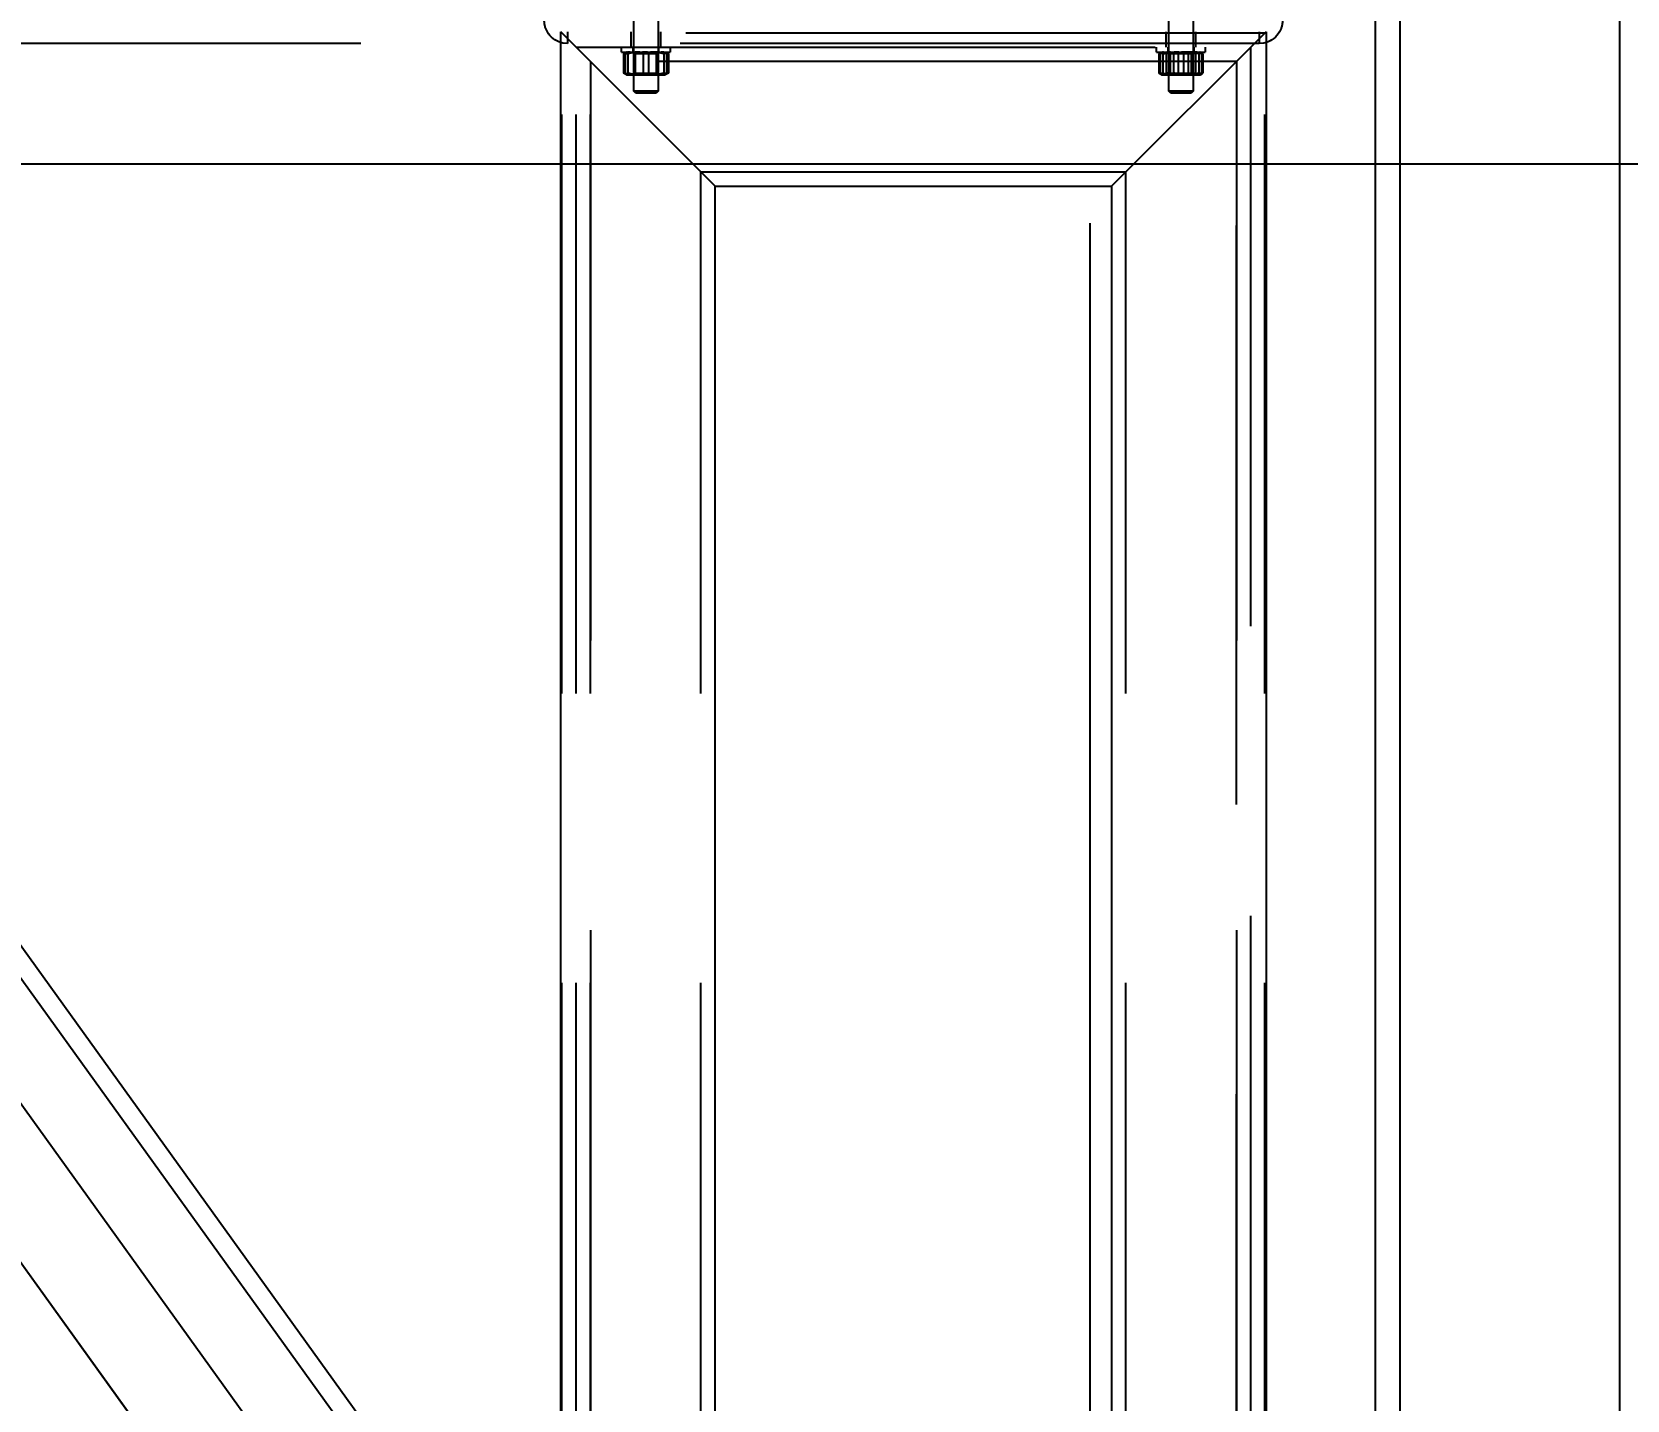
# Model space of a CAD drawing. Header units: metres. Extents: x 0 to 63075, y 0 to 44550.
# Drawn here: x 36798 to 37453, y 16727 to 17290 of the extents above; entities that cross this region are included whole.
import ezdxf

# ---------------------------------------------------------------- set-up
doc = ezdxf.new("R2010")
doc.units = ezdxf.units.M
doc.header["$LTSCALE"] = 75
doc.linetypes.add('HIDDEN2', pattern=[4.7625, 3.175, -1.5875])
for name, color, linetype in [('SDM', 7, 'Continuous'), ('SL1', 8, 'Continuous'), ('SL4', 4, 'Continuous'), ('ST1', 7, 'HIDDEN2')]:
    doc.layers.add(name, color=color, linetype=linetype)
doc.styles.add('ROMANS', font='ROMANS.SHX')
doc.dimstyles.new('75___1-75', dxfattribs={"dimscale": 75, "dimtxt": 2.5, "dimasz": 2, "dimexe": 1.5, "dimexo": 1, "dimgap": 0.5, "dimtad": 1, "dimdec": 0, "dimzin": 12, "dimtxsty": 'ROMANS', "dimcen": 0, "dimclrd": 256, "dimclre": 256, "dimclrt": 3, "dimazin": 3, "dimtfac": 1, "dimtdec": 0, "dimtmove": 0, "dimatfit": 0, "dimfxl": 1, "dimlwd": -1, "dimlwe": -1, "dimarcsym": 0})

# ---------------------------------------------------------------- blocks, each defined once
blk = doc.blocks.new('A$C30d4501c')
at = {"layer": 'SL1'}
for p, q in [((3455.01, 5180), (3455.01, 8455)), ((3545.31, 5155), (3545.31, 8455)), ((3545.31, 5155), (1245.31, 8351.5)), ((3444.81, 5180), (3444.81, 8255)), ((1381.11, 8228), (3424.81, 5387.7)), ((1381.11, 8228), (3424.81, 5387.7)), ((3418.36, 5383.06), (1374.67, 8223.36)), ((3418.36, 5383.06), (1374.67, 8223.36)), ((1319.26, 8183.5), (3362.96, 5343.2)), ((1373.31, 8108.38), (3362.96, 5343.2)), ((1523.31, 6455.53), (8167.31, 6455.53)), ((3327.56, 5154.93), (3327.56, 6431.13))]:
    blk.add_line(p, q, dxfattribs=at)
blk = doc.blocks.new('*D33')
at = {"layer": 'Defpoints', "color": 0, "transparency": 16777216}
for p in [(37007.79, 17285.37), (33418.74, 15935.38), (33905.22, 15935.38)]:
    blk.add_point(p, dxfattribs=at)
at = {"layer": 'SDM', "transparency": 16777216}
for p, q in [((36932.79, 17285.37), (33306.24, 17285.37)), ((33418.74, 17135.37), (33418.74, 16085.38)), ((33830.22, 15935.38), (33306.24, 15935.38))]:
    blk.add_line(p, q, dxfattribs=at)
for points in [[(33393.74, 17135.37), (33443.74, 17135.37), (33418.74, 17285.37)], [(33393.74, 16085.38), (33443.74, 16085.38), (33418.74, 15935.38)]]:
    blk.add_solid(points, dxfattribs=at)
at = {"layer": 'SDM', "color": 3, "transparency": 16777216, "insert": (33287.49, 16610.38), "char_height": 187.5, "attachment_point": 5, "rotation": 90, "style": 'ROMANS'}
blk.add_mtext('1350', dxfattribs=at)
blk = doc.blocks.new('*D34')
at = {"layer": 'Defpoints', "color": 0, "transparency": 16777216}
for p in [(33418.74, 17728.44), (37150.03, 17728.44), (37007.79, 17285.37)]:
    blk.add_point(p, dxfattribs=at)
at = {"layer": 'SDM', "transparency": 16777216}
for p, q in [((33418.74, 17878.44), (33418.74, 18585.58)), ((37075.03, 17728.44), (33306.24, 17728.44)), ((33418.74, 17285.37), (33418.74, 17728.44)), ((36932.79, 17285.37), (33306.24, 17285.37)), ((33418.74, 17135.37), (33418.74, 16985.37))]:
    blk.add_line(p, q, dxfattribs=at)
for points in [[(33393.74, 17878.44), (33443.74, 17878.44), (33418.74, 17728.44)], [(33393.74, 17135.37), (33443.74, 17135.37), (33418.74, 17285.37)]]:
    blk.add_solid(points, dxfattribs=at)
at = {"layer": 'SDM', "color": 3, "transparency": 16777216, "insert": (33287.49, 18307.01), "char_height": 187.5, "attachment_point": 5, "rotation": 90, "style": 'ROMANS'}
blk.add_mtext('443', dxfattribs=at)
blk = doc.blocks.new('A$C542b401d')
at = {"layer": 'SL4'}
for p, q in [((48, 1350), (48, 6.35)), ((48, 1350), (111.5, 1286.5)), ((274.5, 1286.5), (338, 1350)), ((338, 6.35), (338, 1350)), ((111.5, 1286.5), (111.5, 6.35)), ((274.5, 1286.5), (111.5, 1286.5)), ((274.5, 6.35), (274.5, 1286.5))]:
    blk.add_line(p, q, dxfattribs=at)
for centre, start, end in [((50.76, 1354.76), 210, 253.14047), ((335.24, 1354.76), 286.85953, 330)]:
    blk.add_arc(centre, 9.53, start, end, dxfattribs=at)
at = {"layer": 'ST1'}
for p, q in [((78, 1354.76), (78, 1325.59)), ((88, 1325.59), (88, 1354.76)), ((298, 1354.76), (298, 1325.59)), ((308, 1325.59), (308, 1354.76)), ((48.5, 6.35), (48.5, 1349.5)), ((48.5, 1349.5), (337.5, 1349.5)), ((50.76, 1350), (50.76, 1345.24)), ((50.76, 1345.24), (335.24, 1345.24)), ((77, 1350), (77, 1343.65)), ((89, 1343.65), (89, 1350)), ((297, 1350), (297, 1343.65)), ((309, 1343.65), (309, 1350)), ((335.24, 1350), (335.24, 1345.24)), ((337.5, 6.35), (337.5, 1349.5)), ((54.35, 1343.65), (54.35, 6.35)), ((331.65, 1343.65), (54.35, 1343.65)), ((73, 1343.65), (73, 1341.65)), ((93, 1341.65), (73, 1341.65)), ((74.53, 1341.36), (73.93, 1340.94)), ((73.93, 1340.94), (73.93, 1333.06)), ((74.5, 1340.94), (74.5, 1333.06)), ((75, 1341.65), (74.53, 1341.38)), ((75.61, 1340.94), (75.61, 1333.06)), ((76.96, 1340.94), (76.96, 1333.06)), ((77.75, 1343.65), (77.75, 1341.65)), ((78, 1341.65), (78, 1341.62)), ((88, 1341.62), (78, 1341.62)), ((78, 1341.62), (78.75, 1341.1)), ((83.8, 1341.1), (78.75, 1341.1)), ((78.75, 1341.1), (78.75, 1332.88)), ((79.97, 1340.94), (79.97, 1333.06)), ((81.9, 1340.94), (81.9, 1333.06)), ((87.25, 1341.1), (83.8, 1341.1)), ((84.1, 1340.94), (84.1, 1333.06)), ((86.03, 1340.94), (86.03, 1333.06)), ((87.25, 1341.1), (88, 1341.62)), ((87.25, 1332.88), (87.25, 1341.1)), ((88, 1341.62), (88, 1341.65)), ((88.25, 1341.65), (88.25, 1343.65)), ((89.04, 1340.94), (89.04, 1333.06)), ((90.39, 1340.94), (90.39, 1333.06)), ((91.47, 1341.38), (91, 1341.65)), ((91.47, 1341.36), (92.07, 1340.94)), ((91.5, 1340.94), (91.5, 1333.06)), ((92.07, 1340.94), (92.07, 1333.06)), ((93, 1341.65), (93, 1343.65)), ((293, 1343.65), (293, 1341.65)), ((313, 1341.65), (293, 1341.65)), ((295, 1341.65), (293.76, 1340.94)), ((293.76, 1340.94), (293.76, 1333.06)), ((294.52, 1340.94), (294.52, 1333.06)), ((295.59, 1340.94), (295.59, 1333.06)), ((297.75, 1343.65), (297.75, 1341.65)), ((298, 1341.65), (298, 1341.62)), ((308, 1341.62), (298, 1341.62)), ((298, 1341.62), (298.75, 1341.1)), ((298.38, 1340.94), (298.38, 1333.06)), ((303, 1341.1), (298.75, 1341.1)), ((298.75, 1341.1), (298.75, 1332.88)), ((301.92, 1340.94), (301.92, 1333.06)), ((307.25, 1341.1), (303, 1341.1)), ((304.08, 1340.94), (304.08, 1333.06)), ((307.25, 1341.1), (308, 1341.62)), ((307.25, 1332.88), (307.25, 1341.1)), ((307.62, 1340.94), (307.62, 1333.06)), ((308, 1341.62), (308, 1341.65)), ((308.25, 1341.65), (308.25, 1343.65)), ((310.41, 1340.94), (310.41, 1333.06)), ((312.24, 1340.94), (311, 1341.65)), ((311.48, 1340.94), (311.48, 1333.06)), ((312.24, 1340.94), (312.24, 1333.06)), ((313, 1341.65), (313, 1343.65)), ((331.65, 6.35), (331.65, 1343.65)), ((60.2, 1337.8), (60.2, 6.35)), ((60.2, 1337.8), (325.8, 1337.8)), ((60.2, 675), (60.2, 1337.8)), ((74.53, 1332.62), (75, 1332.35)), ((76.95, 1332.35), (75, 1332.35)), ((84.51, 1332.35), (76.95, 1332.35)), ((78.75, 1332.88), (78, 1332.35)), ((78.75, 1332.88), (87.25, 1332.88)), ((90.56, 1332.35), (84.51, 1332.35)), ((88, 1332.35), (87.25, 1332.88)), ((91, 1332.35), (90.56, 1332.35)), ((90.94, 1332.35), (91, 1332.35)), ((91, 1332.35), (91.47, 1332.62)), ((293.76, 1333.06), (295, 1332.35)), ((296.07, 1332.35), (295, 1332.35)), ((303, 1332.35), (296.07, 1332.35)), ((298.75, 1332.88), (298, 1332.35)), ((298.75, 1332.88), (307.25, 1332.88)), ((309.93, 1332.35), (303, 1332.35)), ((308, 1332.35), (307.25, 1332.88)), ((311, 1332.35), (309.93, 1332.35)), ((311, 1332.35), (312.24, 1333.06)), ((325.8, 6.35), (325.8, 1337.8)), ((325.8, 1337.8), (325.8, 675)), ((78, 1325.59), (88, 1325.59)), ((78, 1325.59), (78.83, 1324.76)), ((87.17, 1324.76), (88, 1325.59)), ((298, 1325.59), (308, 1325.59)), ((298, 1325.59), (298.83, 1324.76)), ((307.17, 1324.76), (308, 1325.59)), ((78.83, 1324.76), (87.17, 1324.76)), ((298.83, 1324.76), (307.17, 1324.76)), ((105.65, 6.35), (105.65, 1292.35)), ((105.65, 1292.35), (280.35, 1292.35)), ((280.35, 6.35), (280.35, 1292.35))]:
    blk.add_line(p, q, dxfattribs=at)
at = {"layer": 'ST1', "flags": 128}
for points in [[(48, 1345.65), (48.9, 1345.42), (50.76, 1345.24)], [(335.24, 1345.24), (337.1, 1345.42), (338, 1345.65)]]:
    blk.add_lwpolyline(points, dxfattribs=at)
at = {"layer": 'ST1'}
for centre, start, end in [((50.76, 1354.76), 180, 210), ((335.24, 1354.76), 330, 0)]:
    blk.add_arc(centre, 9.53, start, end, dxfattribs=at)
for points, knots in [([(73.93, 1340.94), (74.42, 1341.14), (75.41, 1341.54), (76.43, 1341.61), (76.95, 1341.65)], [0, 0, 0, 0, 0.495458, 1, 1, 1, 1]), ([(74.5, 1340.94), (74.82, 1341.04), (76.02, 1341.46), (77.27, 1341.57), (78.2, 1341.65)], [0, 0, 0, 0, 0.257551, 1, 1, 1, 1]), ([(75.06, 1341.65), (75.07, 1341.65), (75.17, 1341.64), (75.36, 1341.49), (75.52, 1341.12), (75.61, 1340.94)], [0, 0, 0, 0, 0.070086, 0.530782, 1, 1, 1, 1]), ([(76.96, 1340.94), (76.71, 1341.14), (76.21, 1341.54), (75.7, 1341.61), (75.44, 1341.65)], [0, 0, 0, 0, 0.495458, 1, 1, 1, 1]), ([(75.61, 1340.94), (76.3, 1341.14), (77.69, 1341.54), (79.13, 1341.61), (79.86, 1341.65)], [0, 0, 0, 0, 0.495458, 1, 1, 1, 1]), ([(76.95, 1341.65), (77.02, 1341.65), (77.56, 1341.64), (78.59, 1341.49), (79.51, 1341.12), (79.97, 1340.94)], [0, 0, 0, 0, 0.070086, 0.530782, 1, 1, 1, 1]), ([(76.96, 1340.94), (77.34, 1341.04), (78.82, 1341.46), (80.35, 1341.57), (81.49, 1341.65)], [0, 0, 0, 0, 0.257551, 1, 1, 1, 1]), ([(78.2, 1341.65), (78.54, 1341.64), (79.79, 1341.6), (81, 1341.22), (81.9, 1340.94)], [0, 0, 0, 0, 0.2686336, 1, 1, 1, 1]), ([(79.86, 1341.65), (79.96, 1341.65), (80.72, 1341.64), (82.16, 1341.49), (83.45, 1341.12), (84.1, 1340.94)], [0, 0, 0, 0, 0.070086, 0.530782, 1, 1, 1, 1]), ([(79.97, 1340.94), (80.35, 1341.04), (81.83, 1341.46), (83.37, 1341.57), (84.51, 1341.65)], [0, 0, 0, 0, 0.257551, 1, 1, 1, 1]), ([(81.49, 1341.65), (81.9, 1341.64), (83.44, 1341.6), (84.94, 1341.22), (86.03, 1340.94)], [0, 0, 0, 0, 0.268634, 1, 1, 1, 1]), ([(86.14, 1341.65), (86.04, 1341.65), (85.28, 1341.64), (83.84, 1341.49), (82.55, 1341.12), (81.9, 1340.94)], [0, 0, 0, 0, 0.070086, 0.530782, 1, 1, 1, 1]), ([(84.1, 1340.94), (84.42, 1341.04), (85.62, 1341.46), (86.87, 1341.57), (87.8, 1341.65)], [0, 0, 0, 0, 0.2575513, 1, 1, 1, 1]), ([(84.51, 1341.65), (84.92, 1341.64), (86.46, 1341.6), (87.95, 1341.22), (89.04, 1340.94)], [0, 0, 0, 0, 0.268634, 1, 1, 1, 1]), ([(89.05, 1341.65), (88.98, 1341.65), (88.44, 1341.64), (87.41, 1341.49), (86.49, 1341.12), (86.03, 1340.94)], [0, 0, 0, 0, 0.0700858, 0.5307822, 1, 1, 1, 1]), ([(90.39, 1340.94), (89.7, 1341.14), (88.31, 1341.54), (86.87, 1341.61), (86.14, 1341.65)], [0, 0, 0, 0, 0.495458, 1, 1, 1, 1]), ([(87.8, 1341.65), (88.14, 1341.64), (89.39, 1341.6), (90.6, 1341.22), (91.5, 1340.94)], [0, 0, 0, 0, 0.268634, 1, 1, 1, 1]), ([(89.04, 1340.94), (89.29, 1341.14), (89.79, 1341.54), (90.3, 1341.61), (90.56, 1341.65)], [0, 0, 0, 0, 0.495458, 1, 1, 1, 1]), ([(92.07, 1340.94), (91.58, 1341.14), (90.59, 1341.54), (89.57, 1341.61), (89.05, 1341.65)], [0, 0, 0, 0, 0.495458, 1, 1, 1, 1]), ([(90.94, 1341.65), (90.93, 1341.65), (90.83, 1341.64), (90.64, 1341.49), (90.48, 1341.12), (90.39, 1340.94)], [0, 0, 0, 0, 0.070086, 0.530782, 1, 1, 1, 1]), ([(293.76, 1340.94), (294.14, 1341.14), (294.89, 1341.54), (295.68, 1341.61), (296.07, 1341.65)], [0, 0, 0, 0, 0.495458, 1, 1, 1, 1]), ([(294.52, 1340.94), (295.12, 1341.14), (296.33, 1341.54), (297.59, 1341.61), (298.22, 1341.65)], [0, 0, 0, 0, 0.495458, 1, 1, 1, 1]), ([(295.59, 1340.94), (295.51, 1341.14), (295.33, 1341.54), (295.15, 1341.61), (295.05, 1341.65)], [0, 0, 0, 0, 0.495458, 1, 1, 1, 1]), ([(295.59, 1340.94), (295.95, 1341.04), (297.33, 1341.46), (298.77, 1341.57), (299.83, 1341.65)], [0, 0, 0, 0, 0.257551, 1, 1, 1, 1]), ([(296.07, 1341.65), (296.13, 1341.65), (296.54, 1341.64), (297.32, 1341.49), (298.03, 1341.12), (298.38, 1340.94)], [0, 0, 0, 0, 0.070086, 0.530782, 1, 1, 1, 1]), ([(298.22, 1341.65), (298.31, 1341.65), (298.97, 1341.64), (300.23, 1341.49), (301.35, 1341.12), (301.92, 1340.94)], [0, 0, 0, 0, 0.070086, 0.530782, 1, 1, 1, 1]), ([(298.38, 1340.94), (298.77, 1341.04), (300.27, 1341.46), (301.84, 1341.57), (303, 1341.65)], [0, 0, 0, 0, 0.257551, 1, 1, 1, 1]), ([(299.83, 1341.65), (300.22, 1341.64), (301.66, 1341.6), (303.05, 1341.22), (304.08, 1340.94)], [0, 0, 0, 0, 0.268634, 1, 1, 1, 1]), ([(301.92, 1340.94), (302.28, 1341.04), (303.66, 1341.46), (305.1, 1341.57), (306.17, 1341.65)], [0, 0, 0, 0, 0.257551, 1, 1, 1, 1]), ([(303, 1341.65), (303.42, 1341.64), (304.98, 1341.6), (306.51, 1341.22), (307.62, 1340.94)], [0, 0, 0, 0, 0.268634, 1, 1, 1, 1]), ([(307.78, 1341.65), (307.69, 1341.65), (307.03, 1341.64), (305.77, 1341.49), (304.65, 1341.12), (304.08, 1340.94)], [0, 0, 0, 0, 0.070086, 0.530782, 1, 1, 1, 1]), ([(306.17, 1341.65), (306.55, 1341.64), (307.99, 1341.6), (309.39, 1341.22), (310.41, 1340.94)], [0, 0, 0, 0, 0.268634, 1, 1, 1, 1]), ([(307.62, 1340.94), (307.99, 1341.14), (308.75, 1341.54), (309.53, 1341.61), (309.93, 1341.65)], [0, 0, 0, 0, 0.495458, 1, 1, 1, 1]), ([(311.48, 1340.94), (310.88, 1341.14), (309.67, 1341.54), (308.41, 1341.61), (307.78, 1341.65)], [0, 0, 0, 0, 0.495458, 1, 1, 1, 1]), ([(309.93, 1341.65), (309.98, 1341.65), (310.4, 1341.64), (311.18, 1341.49), (311.88, 1341.12), (312.24, 1340.94)], [0, 0, 0, 0, 0.070086, 0.530782, 1, 1, 1, 1]), ([(310.41, 1340.94), (310.49, 1341.14), (310.67, 1341.54), (310.85, 1341.61), (310.95, 1341.65)], [0, 0, 0, 0, 0.495458, 1, 1, 1, 1]), ([(73.93, 1333.06), (74.42, 1332.86), (75.41, 1332.46), (76.43, 1332.39), (76.95, 1332.35)], [0, 0, 0, 0, 0.495458, 1, 1, 1, 1]), ([(75.44, 1332.35), (75.41, 1332.35), (75.13, 1332.36), (74.62, 1332.51), (74.16, 1332.88), (73.93, 1333.06)], [0, 0, 0, 0, 0.0700858, 0.5307822, 1, 1, 1, 1]), ([(74.5, 1333.06), (74.82, 1332.96), (76.02, 1332.54), (77.27, 1332.43), (78.2, 1332.35)], [0, 0, 0, 0, 0.257551, 1, 1, 1, 1]), ([(75.06, 1332.35), (75.07, 1332.35), (75.17, 1332.36), (75.36, 1332.51), (75.52, 1332.88), (75.61, 1333.06)], [0, 0, 0, 0, 0.070086, 0.530782, 1, 1, 1, 1]), ([(76.96, 1333.06), (76.71, 1332.86), (76.21, 1332.46), (75.7, 1332.39), (75.44, 1332.35)], [0, 0, 0, 0, 0.495458, 1, 1, 1, 1]), ([(75.61, 1333.06), (76.3, 1332.86), (77.69, 1332.46), (79.13, 1332.39), (79.86, 1332.35)], [0, 0, 0, 0, 0.495458, 1, 1, 1, 1]), ([(76.95, 1332.35), (77.02, 1332.35), (77.56, 1332.36), (78.59, 1332.51), (79.51, 1332.88), (79.97, 1333.06)], [0, 0, 0, 0, 0.070086, 0.530782, 1, 1, 1, 1]), ([(76.96, 1333.06), (77.34, 1332.96), (78.82, 1332.54), (80.35, 1332.43), (81.49, 1332.35)], [0, 0, 0, 0, 0.257551, 1, 1, 1, 1]), ([(78.2, 1332.35), (78.54, 1332.36), (79.79, 1332.4), (81, 1332.78), (81.9, 1333.06)], [0, 0, 0, 0, 0.268634, 1, 1, 1, 1]), ([(79.86, 1332.35), (79.96, 1332.35), (80.72, 1332.36), (82.16, 1332.51), (83.45, 1332.88), (84.1, 1333.06)], [0, 0, 0, 0, 0.070086, 0.530782, 1, 1, 1, 1]), ([(79.97, 1333.06), (80.35, 1332.96), (81.83, 1332.54), (83.37, 1332.43), (84.51, 1332.35)], [0, 0, 0, 0, 0.257551, 1, 1, 1, 1]), ([(81.49, 1332.35), (81.9, 1332.36), (83.44, 1332.4), (84.94, 1332.78), (86.03, 1333.06)], [0, 0, 0, 0, 0.268634, 1, 1, 1, 1]), ([(86.14, 1332.35), (86.04, 1332.35), (85.28, 1332.36), (83.84, 1332.51), (82.55, 1332.88), (81.9, 1333.06)], [0, 0, 0, 0, 0.070086, 0.530782, 1, 1, 1, 1]), ([(84.1, 1333.06), (84.42, 1332.96), (85.62, 1332.54), (86.87, 1332.43), (87.8, 1332.35)], [0, 0, 0, 0, 0.257551, 1, 1, 1, 1]), ([(84.51, 1332.35), (84.92, 1332.36), (86.46, 1332.4), (87.95, 1332.78), (89.04, 1333.06)], [0, 0, 0, 0, 0.268634, 1, 1, 1, 1]), ([(89.05, 1332.35), (88.98, 1332.35), (88.44, 1332.36), (87.41, 1332.51), (86.49, 1332.88), (86.03, 1333.06)], [0, 0, 0, 0, 0.070086, 0.530782, 1, 1, 1, 1]), ([(90.39, 1333.06), (89.7, 1332.86), (88.31, 1332.46), (86.87, 1332.39), (86.14, 1332.35)], [0, 0, 0, 0, 0.495458, 1, 1, 1, 1]), ([(87.8, 1332.35), (88.14, 1332.36), (89.39, 1332.4), (90.6, 1332.78), (91.5, 1333.06)], [0, 0, 0, 0, 0.268634, 1, 1, 1, 1]), ([(89.04, 1333.06), (89.29, 1332.86), (89.79, 1332.46), (90.3, 1332.39), (90.56, 1332.35)], [0, 0, 0, 0, 0.495458, 1, 1, 1, 1]), ([(92.07, 1333.06), (91.58, 1332.86), (90.59, 1332.46), (89.57, 1332.39), (89.05, 1332.35)], [0, 0, 0, 0, 0.495458, 1, 1, 1, 1]), ([(90.94, 1332.35), (90.93, 1332.35), (90.83, 1332.36), (90.64, 1332.51), (90.48, 1332.88), (90.39, 1333.06)], [0, 0, 0, 0, 0.070086, 0.530782, 1, 1, 1, 1]), ([(90.56, 1332.35), (90.59, 1332.35), (90.87, 1332.36), (91.38, 1332.51), (91.84, 1332.88), (92.07, 1333.06)], [0, 0, 0, 0, 0.070086, 0.530782, 1, 1, 1, 1]), ([(293.76, 1333.06), (294.14, 1332.86), (294.89, 1332.46), (295.68, 1332.39), (296.07, 1332.35)], [0, 0, 0, 0, 0.495458, 1, 1, 1, 1]), ([(294.52, 1333.06), (295.12, 1332.86), (296.33, 1332.46), (297.59, 1332.39), (298.22, 1332.35)], [0, 0, 0, 0, 0.495458, 1, 1, 1, 1]), ([(295.59, 1333.06), (295.51, 1332.86), (295.33, 1332.46), (295.15, 1332.39), (295.05, 1332.35)], [0, 0, 0, 0, 0.495458, 1, 1, 1, 1]), ([(295.59, 1333.06), (295.95, 1332.96), (297.33, 1332.54), (298.77, 1332.43), (299.83, 1332.35)], [0, 0, 0, 0, 0.257551, 1, 1, 1, 1]), ([(296.07, 1332.35), (296.13, 1332.35), (296.54, 1332.36), (297.32, 1332.51), (298.03, 1332.88), (298.38, 1333.06)], [0, 0, 0, 0, 0.070086, 0.530782, 1, 1, 1, 1]), ([(298.22, 1332.35), (298.31, 1332.35), (298.97, 1332.36), (300.23, 1332.51), (301.35, 1332.88), (301.92, 1333.06)], [0, 0, 0, 0, 0.070086, 0.530782, 1, 1, 1, 1]), ([(298.38, 1333.06), (298.77, 1332.96), (300.27, 1332.54), (301.84, 1332.43), (303, 1332.35)], [0, 0, 0, 0, 0.257551, 1, 1, 1, 1]), ([(299.83, 1332.35), (300.22, 1332.36), (301.66, 1332.4), (303.05, 1332.78), (304.08, 1333.06)], [0, 0, 0, 0, 0.268634, 1, 1, 1, 1]), ([(301.92, 1333.06), (302.28, 1332.96), (303.66, 1332.54), (305.1, 1332.43), (306.17, 1332.35)], [0, 0, 0, 0, 0.257551, 1, 1, 1, 1]), ([(303, 1332.35), (303.42, 1332.36), (304.98, 1332.4), (306.51, 1332.78), (307.62, 1333.06)], [0, 0, 0, 0, 0.268634, 1, 1, 1, 1]), ([(307.78, 1332.35), (307.69, 1332.35), (307.03, 1332.36), (305.77, 1332.51), (304.65, 1332.88), (304.08, 1333.06)], [0, 0, 0, 0, 0.070086, 0.530782, 1, 1, 1, 1]), ([(306.17, 1332.35), (306.55, 1332.36), (307.99, 1332.4), (309.39, 1332.78), (310.41, 1333.06)], [0, 0, 0, 0, 0.268634, 1, 1, 1, 1]), ([(307.62, 1333.06), (307.99, 1332.86), (308.75, 1332.46), (309.53, 1332.39), (309.93, 1332.35)], [0, 0, 0, 0, 0.495458, 1, 1, 1, 1]), ([(311.48, 1333.06), (310.88, 1332.86), (309.67, 1332.46), (308.41, 1332.39), (307.78, 1332.35)], [0, 0, 0, 0, 0.495458, 1, 1, 1, 1]), ([(309.93, 1332.35), (309.98, 1332.35), (310.4, 1332.36), (311.18, 1332.51), (311.88, 1332.88), (312.24, 1333.06)], [0, 0, 0, 0, 0.070086, 0.530782, 1, 1, 1, 1]), ([(310.41, 1333.06), (310.49, 1332.86), (310.67, 1332.46), (310.85, 1332.39), (310.95, 1332.35)], [0, 0, 0, 0, 0.495458, 1, 1, 1, 1])]:
    blk.add_open_spline(points, degree=3, knots=knots, dxfattribs=at)

msp = doc.modelspace()

# ---------------------------------------------------------------- block references
at = {"layer": 'SDM'}
msp.add_blockref('A$C30d4501c', (33905.22, 10780.37), dxfattribs=at)
at = {"layer": 'SDM', "xscale": -1}
msp.add_blockref('A$C542b401d', (37353.03, 15940.14), dxfattribs=at)

# ---------------------------------------------------------------- dimensions: what is measured, and where the dimension line sits
at = {"layer": 'SDM'}
dim = msp.add_linear_dim(base=(33418.74, 17728.44), p1=(37007.79, 17285.37), p2=(37150.03, 17728.44), angle=90, dimstyle='75___1-75', dxfattribs=at)
dim.commit()
dim.dimension.update_dxf_attribs({"geometry": '*D34', "text_midpoint": (33287.49, 18307.01)})
dim = msp.add_linear_dim(base=(33418.74, 15935.38), p1=(37007.79, 17285.37), p2=(33905.22, 15935.38), angle=90, dimstyle='75___1-75', dxfattribs=at)
dim.commit()
dim.dimension.update_dxf_attribs({"geometry": '*D33', "text_midpoint": (33418.74, 16610.38), "dimtype": 160})

doc.saveas('drawing.dxf')
